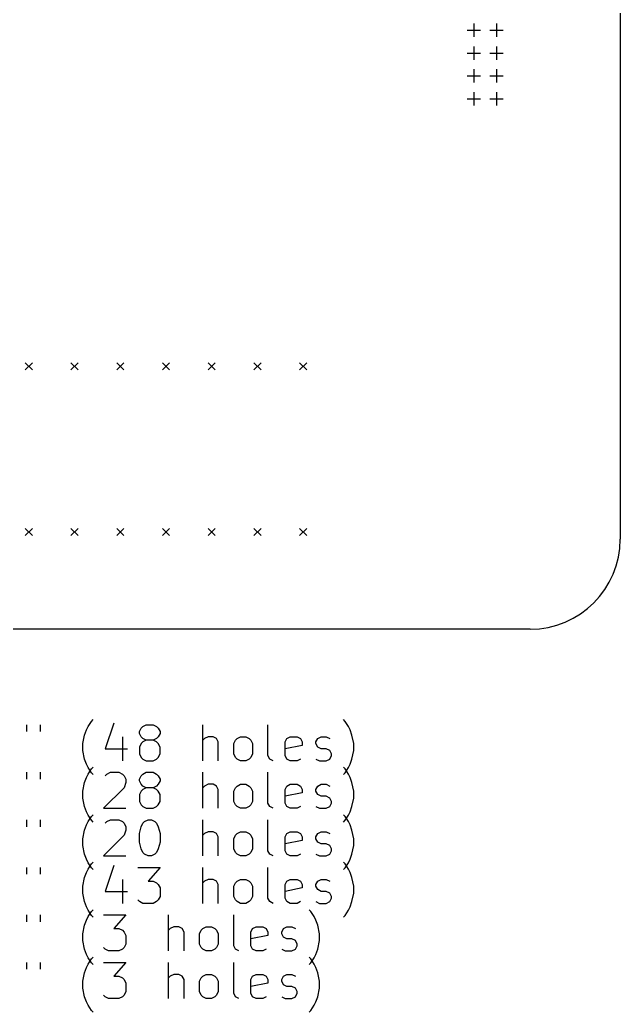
# Model space of a CAD drawing. Extents: x -2 to 65, y -21 to 90.
# Drawn here: x 31.6 to 65, y -21.3 to 33.8 of the extents above; entities that cross this region are included whole.
import ezdxf

# ---------------------------------------------------------------- set-up
doc = ezdxf.new("R2010")
doc.units = 0
doc.layers.add('BLACK', color=7, linetype='CONTINUOUS')

msp = doc.modelspace()

# ---------------------------------------------------------------- linework, layer by layer
at = {"layer": 'BLACK', "linetype": 'CONTINUOUS'}
for p, q in [((65, 85), (65, 5)), ((56.865, 33.64), (56.865, 32.9)), ((58.135, 33.64), (58.135, 32.9)), ((56.495, 33.27), (57.235, 33.27)), ((57.765, 33.27), (58.505, 33.27)), ((56.495, 32), (57.235, 32)), ((56.865, 32.37), (56.865, 31.63)), ((57.765, 32), (58.505, 32)), ((58.135, 32.37), (58.135, 31.63)), ((56.865, 31.1), (56.865, 30.36)), ((58.135, 31.1), (58.135, 30.36)), ((56.495, 30.73), (57.235, 30.73)), ((57.765, 30.73), (58.505, 30.73)), ((56.865, 29.83), (56.865, 29.09)), ((58.135, 29.83), (58.135, 29.09)), ((56.495, 29.46), (57.235, 29.46)), ((57.765, 29.46), (58.505, 29.46)), ((31.94, 14.8), (32.34, 14.4)), ((32.34, 14.8), (31.94, 14.4)), ((34.48, 14.8), (34.88, 14.4)), ((34.88, 14.8), (34.48, 14.4)), ((37.02, 14.8), (37.42, 14.4)), ((37.42, 14.8), (37.02, 14.4)), ((39.56, 14.8), (39.96, 14.4)), ((39.96, 14.8), (39.56, 14.4)), ((42.1, 14.8), (42.5, 14.4)), ((42.5, 14.8), (42.1, 14.4)), ((44.64, 14.8), (45.04, 14.4)), ((45.04, 14.8), (44.64, 14.4)), ((47.18, 14.8), (47.58, 14.4)), ((47.58, 14.8), (47.18, 14.4)), ((31.94, 5.6), (32.34, 5.2)), ((32.34, 5.6), (31.94, 5.2)), ((34.48, 5.6), (34.88, 5.2)), ((34.88, 5.6), (34.48, 5.2)), ((37.02, 5.6), (37.42, 5.2)), ((37.42, 5.6), (37.02, 5.2)), ((39.56, 5.6), (39.96, 5.2)), ((39.96, 5.6), (39.56, 5.2)), ((42.1, 5.6), (42.5, 5.2)), ((42.5, 5.6), (42.1, 5.2)), ((44.64, 5.6), (45.04, 5.2)), ((45.04, 5.6), (44.64, 5.2)), ((47.18, 5.6), (47.58, 5.2)), ((47.58, 5.6), (47.18, 5.2)), ((60, 0), (5, 0)), ((31.9998, -5.30976), (31.9998, -5.69071)), ((32.7617, -5.30976), (32.7617, -5.69071)), ((35.3331, -5.59548), (35.4283, -5.405)), ((35.4283, -5.405), (35.6188, -5.11928)), ((35.6188, -5.11928), (35.714, -5.02405)), ((36.8569, -5.21452), (36.3807, -6.64309)), ((38.2855, -5.69071), (38.3807, -5.50024)), ((38.3807, -5.50024), (38.476, -5.405)), ((38.476, -5.405), (38.6664, -5.30976)), ((38.6664, -5.30976), (39.0474, -5.30976)), ((39.0474, -5.30976), (39.2379, -5.405)), ((39.2379, -5.405), (39.3331, -5.50024)), ((39.3331, -5.50024), (39.4283, -5.69071)), ((41.8093, -7.30976), (41.8093, -5.30976)), ((45.4283, -7.02405), (45.4283, -5.30976)), ((49.714, -5.11928), (49.6188, -5.02405)), ((49.9045, -5.405), (49.714, -5.11928)), ((49.9998, -5.59548), (49.9045, -5.405)), ((35.1426, -6.35738), (35.2379, -5.88119)), ((35.2379, -5.88119), (35.3331, -5.59548)), ((37.3331, -5.97643), (37.3331, -7.30976)), ((38.2855, -5.78595), (38.2855, -5.69071)), ((38.3807, -5.97643), (38.2855, -5.78595)), ((38.476, -6.07167), (38.3807, -5.97643)), ((39.3331, -5.97643), (39.2379, -6.07167)), ((39.4283, -5.78595), (39.3331, -5.97643)), ((39.4283, -5.69071), (39.4283, -5.78595)), ((42.095, -5.97643), (41.9045, -6.07167)), ((42.3807, -5.97643), (42.095, -5.97643)), ((42.5712, -6.07167), (42.3807, -5.97643)), ((43.714, -6.07167), (43.9045, -5.97643)), ((43.9045, -5.97643), (44.1902, -5.97643)), ((44.1902, -5.97643), (44.3807, -6.07167)), ((46.476, -6.07167), (46.6664, -5.97643)), ((46.6664, -5.97643), (47.0474, -5.97643)), ((47.0474, -5.97643), (47.2379, -6.07167)), ((48.1902, -6.07167), (48.3807, -5.97643)), ((48.3807, -5.97643), (48.6664, -5.97643)), ((48.6664, -5.97643), (48.8569, -6.07167)), ((50.095, -5.88119), (49.9998, -5.59548)), ((50.1902, -6.35738), (50.095, -5.88119)), ((35.1426, -6.73833), (35.1426, -6.35738)), ((38.3807, -6.35738), (38.2855, -6.54786)), ((38.2855, -6.54786), (38.2855, -6.92881)), ((38.476, -6.26214), (38.3807, -6.35738)), ((38.6664, -6.1669), (38.476, -6.07167)), ((38.6664, -6.1669), (38.476, -6.26214)), ((39.0474, -6.1669), (38.6664, -6.1669)), ((39.2379, -6.07167), (39.0474, -6.1669)), ((39.2379, -6.26214), (39.0474, -6.1669)), ((39.3331, -6.35738), (39.2379, -6.26214)), ((39.4283, -6.54786), (39.3331, -6.35738)), ((39.4283, -6.92881), (39.4283, -6.54786)), ((41.9045, -6.07167), (41.8093, -6.1669)), ((42.6664, -6.26214), (42.5712, -6.07167)), ((42.6664, -7.30976), (42.6664, -6.26214)), ((43.5236, -6.35738), (43.6188, -6.1669)), ((43.5236, -6.92881), (43.5236, -6.35738)), ((43.6188, -6.1669), (43.714, -6.07167)), ((44.3807, -6.07167), (44.476, -6.1669)), ((44.476, -6.1669), (44.5712, -6.35738)), ((44.5712, -6.35738), (44.5712, -6.92881)), ((46.3807, -6.26214), (46.476, -6.07167)), ((46.3807, -7.02405), (46.3807, -6.26214)), ((47.3331, -6.45262), (46.3807, -6.64309)), ((47.2379, -6.07167), (47.3331, -6.26214)), ((47.3331, -6.26214), (47.3331, -6.45262)), ((48.095, -6.26214), (48.1902, -6.07167)), ((48.095, -6.35738), (48.095, -6.26214)), ((48.1902, -6.54786), (48.095, -6.35738)), ((48.3807, -6.64309), (48.1902, -6.54786)), ((50.1902, -6.73833), (50.1902, -6.35738)), ((35.2379, -7.21452), (35.1426, -6.73833)), ((36.3807, -6.64309), (37.6188, -6.64309)), ((38.2855, -6.92881), (38.3807, -7.11928)), ((38.3807, -7.11928), (38.476, -7.21452)), ((39.2379, -7.21452), (39.3331, -7.11928)), ((39.3331, -7.11928), (39.4283, -6.92881)), ((43.6188, -7.11928), (43.5236, -6.92881)), ((43.714, -7.21452), (43.6188, -7.11928)), ((44.476, -7.11928), (44.3807, -7.21452)), ((44.5712, -6.92881), (44.476, -7.11928)), ((45.5236, -7.21452), (45.4283, -7.02405)), ((46.476, -7.21452), (46.3807, -7.02405)), ((48.6664, -6.64309), (48.3807, -6.64309)), ((48.8569, -6.73833), (48.6664, -6.64309)), ((48.9521, -6.92881), (48.8569, -6.73833)), ((48.8569, -7.21452), (48.9521, -7.02405)), ((48.9521, -7.02405), (48.9521, -6.92881)), ((50.095, -7.21452), (50.1902, -6.73833)), ((35.3331, -7.50024), (35.2379, -7.21452)), ((35.4283, -7.69071), (35.3331, -7.50024)), ((35.6188, -7.97643), (35.4283, -7.69071)), ((35.6188, -7.75928), (35.714, -7.66405)), ((38.476, -7.21452), (38.6664, -7.30976)), ((38.6664, -7.30976), (39.0474, -7.30976)), ((39.0474, -7.30976), (39.2379, -7.21452)), ((43.9045, -7.30976), (43.714, -7.21452)), ((44.1902, -7.30976), (43.9045, -7.30976)), ((44.3807, -7.21452), (44.1902, -7.30976)), ((45.714, -7.30976), (45.5236, -7.21452)), ((46.6664, -7.30976), (46.476, -7.21452)), ((47.0474, -7.30976), (46.6664, -7.30976)), ((47.2379, -7.21452), (47.0474, -7.30976)), ((48.095, -7.21452), (48.2855, -7.30976)), ((48.2855, -7.30976), (48.6664, -7.30976)), ((48.6664, -7.30976), (48.8569, -7.21452)), ((49.714, -7.75928), (49.6188, -7.66405)), ((49.714, -7.97643), (49.9045, -7.69071)), ((49.9045, -7.69071), (49.9998, -7.50024)), ((49.9998, -7.50024), (50.095, -7.21452)), ((31.9998, -7.94976), (31.9998, -8.33071)), ((32.7617, -7.94976), (32.7617, -8.33071)), ((35.2379, -8.52119), (35.3331, -8.23548)), ((35.3331, -8.23548), (35.4283, -8.045)), ((35.4283, -8.045), (35.6188, -7.75928)), ((35.714, -8.07167), (35.6188, -7.97643)), ((36.3807, -8.14024), (36.476, -8.045)), ((36.476, -8.045), (36.6664, -7.94976)), ((36.6664, -7.94976), (37.1426, -7.94976)), ((37.1426, -7.94976), (37.3331, -8.045)), ((37.3331, -8.045), (37.4283, -8.14024)), ((37.4283, -8.14024), (37.5236, -8.33071)), ((38.2855, -8.33071), (38.3807, -8.14024)), ((38.3807, -8.14024), (38.476, -8.045)), ((38.476, -8.045), (38.6664, -7.94976)), ((38.6664, -7.94976), (39.0474, -7.94976)), ((39.0474, -7.94976), (39.2379, -8.045)), ((39.2379, -8.045), (39.3331, -8.14024)), ((39.3331, -8.14024), (39.4283, -8.33071)), ((41.8093, -9.94976), (41.8093, -7.94976)), ((45.4283, -9.66405), (45.4283, -7.94976)), ((49.6188, -8.07167), (49.714, -7.97643)), ((49.9045, -8.045), (49.714, -7.75928)), ((49.9998, -8.23548), (49.9045, -8.045)), ((50.095, -8.52119), (49.9998, -8.23548)), ((35.1426, -8.99738), (35.2379, -8.52119)), ((37.4283, -8.8069), (36.2855, -9.94976)), ((37.5236, -8.52119), (37.4283, -8.8069)), ((37.5236, -8.33071), (37.5236, -8.52119)), ((38.2855, -8.42595), (38.2855, -8.33071)), ((38.3807, -8.61643), (38.2855, -8.42595)), ((38.476, -8.71167), (38.3807, -8.61643)), ((38.6664, -8.8069), (38.476, -8.71167)), ((38.6664, -8.8069), (38.476, -8.90214)), ((39.0474, -8.8069), (38.6664, -8.8069)), ((39.2379, -8.71167), (39.0474, -8.8069)), ((39.2379, -8.90214), (39.0474, -8.8069)), ((39.3331, -8.61643), (39.2379, -8.71167)), ((39.4283, -8.42595), (39.3331, -8.61643)), ((39.4283, -8.33071), (39.4283, -8.42595)), ((41.9045, -8.71167), (41.8093, -8.8069)), ((42.095, -8.61643), (41.9045, -8.71167)), ((42.3807, -8.61643), (42.095, -8.61643)), ((42.5712, -8.71167), (42.3807, -8.61643)), ((42.6664, -8.90214), (42.5712, -8.71167)), ((43.5236, -8.99738), (43.6188, -8.8069)), ((43.6188, -8.8069), (43.714, -8.71167)), ((43.714, -8.71167), (43.9045, -8.61643)), ((43.9045, -8.61643), (44.1902, -8.61643)), ((44.1902, -8.61643), (44.3807, -8.71167)), ((44.3807, -8.71167), (44.476, -8.8069)), ((44.476, -8.8069), (44.5712, -8.99738)), ((46.3807, -8.90214), (46.476, -8.71167)), ((46.476, -8.71167), (46.6664, -8.61643)), ((46.6664, -8.61643), (47.0474, -8.61643)), ((47.0474, -8.61643), (47.2379, -8.71167)), ((47.2379, -8.71167), (47.3331, -8.90214)), ((48.095, -8.90214), (48.1902, -8.71167)), ((48.1902, -8.71167), (48.3807, -8.61643)), ((48.3807, -8.61643), (48.6664, -8.61643)), ((48.6664, -8.61643), (48.8569, -8.71167)), ((50.1902, -8.99738), (50.095, -8.52119)), ((35.1426, -9.37833), (35.1426, -8.99738)), ((38.3807, -8.99738), (38.2855, -9.18786)), ((38.2855, -9.18786), (38.2855, -9.56881)), ((38.476, -8.90214), (38.3807, -8.99738)), ((39.3331, -8.99738), (39.2379, -8.90214)), ((39.4283, -9.18786), (39.3331, -8.99738)), ((39.4283, -9.56881), (39.4283, -9.18786)), ((42.6664, -9.94976), (42.6664, -8.90214)), ((43.5236, -9.56881), (43.5236, -8.99738)), ((44.5712, -8.99738), (44.5712, -9.56881)), ((46.3807, -9.66405), (46.3807, -8.90214)), ((47.3331, -9.09262), (46.3807, -9.28309)), ((47.3331, -8.90214), (47.3331, -9.09262)), ((48.095, -8.99738), (48.095, -8.90214)), ((48.1902, -9.18786), (48.095, -8.99738)), ((48.3807, -9.28309), (48.1902, -9.18786)), ((48.6664, -9.28309), (48.3807, -9.28309)), ((48.8569, -9.37833), (48.6664, -9.28309)), ((50.1902, -9.37833), (50.1902, -8.99738)), ((35.2379, -9.85452), (35.1426, -9.37833)), ((35.3331, -10.1402), (35.2379, -9.85452)), ((38.2855, -9.56881), (38.3807, -9.75929)), ((38.3807, -9.75929), (38.476, -9.85452)), ((38.476, -9.85452), (38.6664, -9.94976)), ((39.0474, -9.94976), (39.2379, -9.85452)), ((39.2379, -9.85452), (39.3331, -9.75929)), ((39.3331, -9.75929), (39.4283, -9.56881)), ((43.6188, -9.75929), (43.5236, -9.56881)), ((43.714, -9.85452), (43.6188, -9.75929)), ((43.9045, -9.94976), (43.714, -9.85452)), ((44.3807, -9.85452), (44.1902, -9.94976)), ((44.476, -9.75929), (44.3807, -9.85452)), ((44.5712, -9.56881), (44.476, -9.75929)), ((45.5236, -9.85452), (45.4283, -9.66405)), ((45.714, -9.94976), (45.5236, -9.85452)), ((46.476, -9.85452), (46.3807, -9.66405)), ((46.6664, -9.94976), (46.476, -9.85452)), ((47.2379, -9.85452), (47.0474, -9.94976)), ((48.095, -9.85452), (48.2855, -9.94976)), ((48.6664, -9.94976), (48.8569, -9.85452)), ((48.9521, -9.56881), (48.8569, -9.37833)), ((48.8569, -9.85452), (48.9521, -9.66405)), ((48.9521, -9.66405), (48.9521, -9.56881)), ((49.9998, -10.1402), (50.095, -9.85452)), ((50.095, -9.85452), (50.1902, -9.37833)), ((35.4283, -10.3307), (35.3331, -10.1402)), ((35.6188, -10.6164), (35.4283, -10.3307)), ((35.4283, -10.685), (35.6188, -10.3993)), ((35.6188, -10.3993), (35.714, -10.304)), ((36.2855, -9.94976), (37.5236, -9.94976)), ((38.6664, -9.94976), (39.0474, -9.94976)), ((44.1902, -9.94976), (43.9045, -9.94976)), ((47.0474, -9.94976), (46.6664, -9.94976)), ((48.2855, -9.94976), (48.6664, -9.94976)), ((49.714, -10.3993), (49.6188, -10.304)), ((49.714, -10.6164), (49.9045, -10.3307)), ((49.9045, -10.685), (49.714, -10.3993)), ((49.9045, -10.3307), (49.9998, -10.1402)), ((31.9998, -10.5898), (31.9998, -10.9707)), ((32.7617, -10.5898), (32.7617, -10.9707)), ((35.2379, -11.1612), (35.3331, -10.8755)), ((35.3331, -10.8755), (35.4283, -10.685)), ((35.714, -10.7117), (35.6188, -10.6164)), ((36.3807, -10.7802), (36.476, -10.685)), ((36.476, -10.685), (36.6664, -10.5898)), ((36.6664, -10.5898), (37.1426, -10.5898)), ((37.1426, -10.5898), (37.3331, -10.685)), ((37.3331, -10.685), (37.4283, -10.7802)), ((37.4283, -10.7802), (37.5236, -10.9707)), ((37.5236, -10.9707), (37.5236, -11.1612)), ((38.2855, -11.3517), (38.3807, -10.9707)), ((38.3807, -10.9707), (38.476, -10.7802)), ((38.476, -10.7802), (38.5712, -10.685)), ((38.5712, -10.685), (38.7617, -10.5898)), ((38.7617, -10.5898), (38.9521, -10.5898)), ((38.9521, -10.5898), (39.1426, -10.685)), ((39.1426, -10.685), (39.2379, -10.7802)), ((39.2379, -10.7802), (39.3331, -10.9707)), ((39.3331, -10.9707), (39.4283, -11.3517)), ((41.8093, -12.5898), (41.8093, -10.5898)), ((45.4283, -12.304), (45.4283, -10.5898)), ((49.6188, -10.7117), (49.714, -10.6164)), ((49.9998, -10.8755), (49.9045, -10.685)), ((50.095, -11.1612), (49.9998, -10.8755)), ((35.1426, -11.6374), (35.2379, -11.1612)), ((37.4283, -11.4469), (36.2855, -12.5898)), ((37.5236, -11.1612), (37.4283, -11.4469)), ((38.2855, -11.8279), (38.2855, -11.3517)), ((39.4283, -11.3517), (39.4283, -11.8279)), ((41.9045, -11.3517), (41.8093, -11.4469)), ((42.095, -11.2564), (41.9045, -11.3517)), ((42.3807, -11.2564), (42.095, -11.2564)), ((42.5712, -11.3517), (42.3807, -11.2564)), ((42.6664, -11.5421), (42.5712, -11.3517)), ((42.6664, -12.5898), (42.6664, -11.5421)), ((43.5236, -11.6374), (43.6188, -11.4469)), ((43.6188, -11.4469), (43.714, -11.3517)), ((43.714, -11.3517), (43.9045, -11.2564)), ((43.9045, -11.2564), (44.1902, -11.2564)), ((44.1902, -11.2564), (44.3807, -11.3517)), ((44.3807, -11.3517), (44.476, -11.4469)), ((44.476, -11.4469), (44.5712, -11.6374)), ((46.3807, -11.5421), (46.476, -11.3517)), ((46.3807, -12.304), (46.3807, -11.5421)), ((46.476, -11.3517), (46.6664, -11.2564)), ((46.6664, -11.2564), (47.0474, -11.2564)), ((47.0474, -11.2564), (47.2379, -11.3517)), ((47.2379, -11.3517), (47.3331, -11.5421)), ((47.3331, -11.5421), (47.3331, -11.7326)), ((48.095, -11.5421), (48.1902, -11.3517)), ((48.095, -11.6374), (48.095, -11.5421)), ((48.1902, -11.3517), (48.3807, -11.2564)), ((48.3807, -11.2564), (48.6664, -11.2564)), ((48.6664, -11.2564), (48.8569, -11.3517)), ((50.1902, -11.6374), (50.095, -11.1612)), ((35.1426, -12.0183), (35.1426, -11.6374)), ((35.2379, -12.4945), (35.1426, -12.0183)), ((38.3807, -12.2088), (38.2855, -11.8279)), ((39.4283, -11.8279), (39.3331, -12.2088)), ((43.5236, -12.2088), (43.5236, -11.6374)), ((44.5712, -11.6374), (44.5712, -12.2088)), ((47.3331, -11.7326), (46.3807, -11.9231)), ((48.1902, -11.8279), (48.095, -11.6374)), ((48.3807, -11.9231), (48.1902, -11.8279)), ((48.6664, -11.9231), (48.3807, -11.9231)), ((48.8569, -12.0183), (48.6664, -11.9231)), ((48.9521, -12.2088), (48.8569, -12.0183)), ((50.095, -12.4945), (50.1902, -12.0183)), ((50.1902, -12.0183), (50.1902, -11.6374)), ((35.3331, -12.7802), (35.2379, -12.4945)), ((36.2855, -12.5898), (37.5236, -12.5898)), ((38.476, -12.3993), (38.3807, -12.2088)), ((38.5712, -12.4945), (38.476, -12.3993)), ((38.7617, -12.5898), (38.5712, -12.4945)), ((38.9521, -12.5898), (38.7617, -12.5898)), ((39.1426, -12.4945), (38.9521, -12.5898)), ((39.2379, -12.3993), (39.1426, -12.4945)), ((39.3331, -12.2088), (39.2379, -12.3993)), ((43.6188, -12.3993), (43.5236, -12.2088)), ((43.714, -12.4945), (43.6188, -12.3993)), ((43.9045, -12.5898), (43.714, -12.4945)), ((44.1902, -12.5898), (43.9045, -12.5898)), ((44.3807, -12.4945), (44.1902, -12.5898)), ((44.476, -12.3993), (44.3807, -12.4945)), ((44.5712, -12.2088), (44.476, -12.3993)), ((45.5236, -12.4945), (45.4283, -12.304)), ((45.714, -12.5898), (45.5236, -12.4945)), ((46.476, -12.4945), (46.3807, -12.304)), ((46.6664, -12.5898), (46.476, -12.4945)), ((47.0474, -12.5898), (46.6664, -12.5898)), ((47.2379, -12.4945), (47.0474, -12.5898)), ((48.095, -12.4945), (48.2855, -12.5898)), ((48.2855, -12.5898), (48.6664, -12.5898)), ((48.6664, -12.5898), (48.8569, -12.4945)), ((48.8569, -12.4945), (48.9521, -12.304)), ((48.9521, -12.304), (48.9521, -12.2088)), ((49.9998, -12.7802), (50.095, -12.4945)), ((35.4283, -12.9707), (35.3331, -12.7802)), ((35.6188, -13.2564), (35.4283, -12.9707)), ((35.4283, -13.325), (35.6188, -13.0393)), ((35.6188, -13.0393), (35.714, -12.944)), ((36.8569, -13.1345), (36.3807, -14.5631)), ((49.714, -13.0393), (49.6188, -12.944)), ((49.714, -13.2564), (49.9045, -12.9707)), ((49.9045, -13.325), (49.714, -13.0393)), ((49.9045, -12.9707), (49.9998, -12.7802)), ((31.9998, -13.2298), (31.9998, -13.6107)), ((32.7617, -13.2298), (32.7617, -13.6107)), ((35.2379, -13.8012), (35.3331, -13.5155)), ((35.3331, -13.5155), (35.4283, -13.325)), ((35.714, -13.3517), (35.6188, -13.2564)), ((38.1902, -13.2298), (39.4283, -13.2298)), ((39.4283, -13.2298), (38.7617, -13.9917)), ((41.8093, -15.2298), (41.8093, -13.2298)), ((45.4283, -14.944), (45.4283, -13.2298)), ((49.6188, -13.3517), (49.714, -13.2564)), ((49.9998, -13.5155), (49.9045, -13.325)), ((50.095, -13.8012), (49.9998, -13.5155)), ((35.1426, -14.2774), (35.2379, -13.8012)), ((35.1426, -14.6583), (35.1426, -14.2774)), ((37.3331, -13.8964), (37.3331, -15.2298)), ((38.7617, -13.9917), (39.0474, -13.9917)), ((39.0474, -13.9917), (39.2379, -14.0869)), ((39.2379, -14.0869), (39.3331, -14.1821)), ((39.3331, -14.1821), (39.4283, -14.3726)), ((41.9045, -13.9917), (41.8093, -14.0869)), ((42.095, -13.8964), (41.9045, -13.9917)), ((42.3807, -13.8964), (42.095, -13.8964)), ((42.5712, -13.9917), (42.3807, -13.8964)), ((42.6664, -14.1821), (42.5712, -13.9917)), ((42.6664, -15.2298), (42.6664, -14.1821)), ((43.5236, -14.2774), (43.6188, -14.0869)), ((43.5236, -14.8488), (43.5236, -14.2774)), ((43.6188, -14.0869), (43.714, -13.9917)), ((43.714, -13.9917), (43.9045, -13.8964)), ((43.9045, -13.8964), (44.1902, -13.8964)), ((44.1902, -13.8964), (44.3807, -13.9917)), ((44.3807, -13.9917), (44.476, -14.0869)), ((44.476, -14.0869), (44.5712, -14.2774)), ((44.5712, -14.2774), (44.5712, -14.8488)), ((46.3807, -14.1821), (46.476, -13.9917)), ((46.3807, -14.944), (46.3807, -14.1821)), ((46.476, -13.9917), (46.6664, -13.8964)), ((46.6664, -13.8964), (47.0474, -13.8964)), ((47.0474, -13.8964), (47.2379, -13.9917)), ((47.2379, -13.9917), (47.3331, -14.1821)), ((47.3331, -14.1821), (47.3331, -14.3726)), ((48.095, -14.1821), (48.1902, -13.9917)), ((48.095, -14.2774), (48.095, -14.1821)), ((48.1902, -14.4679), (48.095, -14.2774)), ((48.1902, -13.9917), (48.3807, -13.8964)), ((48.3807, -13.8964), (48.6664, -13.8964)), ((48.6664, -13.8964), (48.8569, -13.9917)), ((50.1902, -14.2774), (50.095, -13.8012)), ((50.1902, -14.6583), (50.1902, -14.2774)), ((35.2379, -15.1345), (35.1426, -14.6583)), ((36.3807, -14.5631), (37.6188, -14.5631)), ((39.4283, -14.8488), (39.3331, -15.0393)), ((39.4283, -14.3726), (39.4283, -14.8488)), ((43.6188, -15.0393), (43.5236, -14.8488)), ((44.5712, -14.8488), (44.476, -15.0393)), ((47.3331, -14.3726), (46.3807, -14.5631)), ((48.3807, -14.5631), (48.1902, -14.4679)), ((48.6664, -14.5631), (48.3807, -14.5631)), ((48.8569, -14.6583), (48.6664, -14.5631)), ((48.9521, -14.8488), (48.8569, -14.6583)), ((48.9521, -14.944), (48.9521, -14.8488)), ((50.095, -15.1345), (50.1902, -14.6583)), ((35.3331, -15.4202), (35.2379, -15.1345)), ((35.4283, -15.6107), (35.3331, -15.4202)), ((38.2855, -15.1345), (38.1902, -15.0393)), ((38.476, -15.2298), (38.2855, -15.1345)), ((39.0474, -15.2298), (38.476, -15.2298)), ((39.2379, -15.1345), (39.0474, -15.2298)), ((39.3331, -15.0393), (39.2379, -15.1345)), ((43.714, -15.1345), (43.6188, -15.0393)), ((43.9045, -15.2298), (43.714, -15.1345)), ((44.1902, -15.2298), (43.9045, -15.2298)), ((44.3807, -15.1345), (44.1902, -15.2298)), ((44.476, -15.0393), (44.3807, -15.1345)), ((45.5236, -15.1345), (45.4283, -14.944)), ((45.714, -15.2298), (45.5236, -15.1345)), ((46.476, -15.1345), (46.3807, -14.944)), ((46.6664, -15.2298), (46.476, -15.1345)), ((47.0474, -15.2298), (46.6664, -15.2298)), ((47.2379, -15.1345), (47.0474, -15.2298)), ((48.095, -15.1345), (48.2855, -15.2298)), ((48.2855, -15.2298), (48.6664, -15.2298)), ((48.6664, -15.2298), (48.8569, -15.1345)), ((48.8569, -15.1345), (48.9521, -14.944)), ((49.9045, -15.6107), (49.9998, -15.4202)), ((49.9998, -15.4202), (50.095, -15.1345)), ((31.9998, -15.8698), (31.9998, -16.2507)), ((32.7617, -15.8698), (32.7617, -16.2507)), ((35.3331, -16.1555), (35.4283, -15.965)), ((35.6188, -15.8964), (35.4283, -15.6107)), ((35.4283, -15.965), (35.6188, -15.6793)), ((35.6188, -15.6793), (35.714, -15.584)), ((35.714, -15.9917), (35.6188, -15.8964)), ((36.2855, -15.8698), (37.5236, -15.8698)), ((37.5236, -15.8698), (36.8569, -16.6317)), ((39.9045, -17.8698), (39.9045, -15.8698)), ((43.5236, -17.584), (43.5236, -15.8698)), ((47.8093, -15.6793), (47.714, -15.584)), ((47.9998, -15.965), (47.8093, -15.6793)), ((48.095, -16.1555), (47.9998, -15.965)), ((49.6188, -15.9917), (49.714, -15.8964)), ((49.714, -15.8964), (49.9045, -15.6107)), ((35.1426, -16.9174), (35.2379, -16.4412)), ((35.2379, -16.4412), (35.3331, -16.1555)), ((48.1902, -16.4412), (48.095, -16.1555)), ((48.2855, -16.9174), (48.1902, -16.4412)), ((35.1426, -17.2983), (35.1426, -16.9174)), ((36.8569, -16.6317), (37.1426, -16.6317)), ((37.1426, -16.6317), (37.3331, -16.7269)), ((37.3331, -16.7269), (37.4283, -16.8221)), ((37.4283, -16.8221), (37.5236, -17.0126)), ((37.5236, -17.0126), (37.5236, -17.4888)), ((39.9998, -16.6317), (39.9045, -16.7269)), ((40.1902, -16.5364), (39.9998, -16.6317)), ((40.476, -16.5364), (40.1902, -16.5364)), ((40.6664, -16.6317), (40.476, -16.5364)), ((40.7617, -16.8221), (40.6664, -16.6317)), ((40.7617, -17.8698), (40.7617, -16.8221)), ((41.6188, -16.9174), (41.714, -16.7269)), ((41.6188, -17.4888), (41.6188, -16.9174)), ((41.714, -16.7269), (41.8093, -16.6317)), ((41.8093, -16.6317), (41.9998, -16.5364)), ((41.9998, -16.5364), (42.2855, -16.5364)), ((42.2855, -16.5364), (42.476, -16.6317)), ((42.476, -16.6317), (42.5712, -16.7269)), ((42.5712, -16.7269), (42.6664, -16.9174)), ((42.6664, -16.9174), (42.6664, -17.4888)), ((44.476, -16.8221), (44.5712, -16.6317)), ((44.476, -17.584), (44.476, -16.8221)), ((45.4283, -17.0126), (44.476, -17.2031)), ((44.5712, -16.6317), (44.7617, -16.5364)), ((44.7617, -16.5364), (45.1426, -16.5364)), ((45.1426, -16.5364), (45.3331, -16.6317)), ((45.3331, -16.6317), (45.4283, -16.8221)), ((45.4283, -16.8221), (45.4283, -17.0126)), ((46.1902, -16.8221), (46.2855, -16.6317)), ((46.1902, -16.9174), (46.1902, -16.8221)), ((46.2855, -17.1079), (46.1902, -16.9174)), ((46.2855, -16.6317), (46.476, -16.5364)), ((46.476, -16.5364), (46.7617, -16.5364)), ((46.7617, -16.5364), (46.9521, -16.6317)), ((48.2855, -17.2983), (48.2855, -16.9174)), ((35.2379, -17.7745), (35.1426, -17.2983)), ((37.5236, -17.4888), (37.4283, -17.6793)), ((41.714, -17.6793), (41.6188, -17.4888)), ((42.6664, -17.4888), (42.5712, -17.6793)), ((43.6188, -17.7745), (43.5236, -17.584)), ((44.5712, -17.7745), (44.476, -17.584)), ((46.476, -17.2031), (46.2855, -17.1079)), ((46.7617, -17.2031), (46.476, -17.2031)), ((46.9521, -17.2983), (46.7617, -17.2031)), ((47.0474, -17.4888), (46.9521, -17.2983)), ((46.9521, -17.7745), (47.0474, -17.584)), ((47.0474, -17.584), (47.0474, -17.4888)), ((48.1902, -17.7745), (48.2855, -17.2983)), ((35.3331, -18.0602), (35.2379, -17.7745)), ((35.4283, -18.2507), (35.3331, -18.0602)), ((36.3807, -17.7745), (36.2855, -17.6793)), ((36.5712, -17.8698), (36.3807, -17.7745)), ((37.1426, -17.8698), (36.5712, -17.8698)), ((37.3331, -17.7745), (37.1426, -17.8698)), ((37.4283, -17.6793), (37.3331, -17.7745)), ((41.8093, -17.7745), (41.714, -17.6793)), ((41.9998, -17.8698), (41.8093, -17.7745)), ((42.2855, -17.8698), (41.9998, -17.8698)), ((42.476, -17.7745), (42.2855, -17.8698)), ((42.5712, -17.6793), (42.476, -17.7745)), ((43.8093, -17.8698), (43.6188, -17.7745)), ((44.7617, -17.8698), (44.5712, -17.7745)), ((45.1426, -17.8698), (44.7617, -17.8698)), ((45.3331, -17.7745), (45.1426, -17.8698)), ((46.1902, -17.7745), (46.3807, -17.8698)), ((46.3807, -17.8698), (46.7617, -17.8698)), ((46.7617, -17.8698), (46.9521, -17.7745)), ((47.9998, -18.2507), (48.095, -18.0602)), ((48.095, -18.0602), (48.1902, -17.7745)), ((31.9998, -18.5098), (31.9998, -18.8907)), ((32.7617, -18.5098), (32.7617, -18.8907)), ((35.3331, -18.7955), (35.4283, -18.605)), ((35.6188, -18.5364), (35.4283, -18.2507)), ((35.4283, -18.605), (35.6188, -18.3193)), ((35.6188, -18.3193), (35.714, -18.224)), ((35.714, -18.6317), (35.6188, -18.5364)), ((36.2855, -18.5098), (37.5236, -18.5098)), ((37.5236, -18.5098), (36.8569, -19.2717)), ((39.9045, -20.5098), (39.9045, -18.5098)), ((43.5236, -20.224), (43.5236, -18.5098)), ((47.8093, -18.3193), (47.714, -18.224)), ((47.714, -18.6317), (47.8093, -18.5364)), ((47.8093, -18.5364), (47.9998, -18.2507)), ((47.9998, -18.605), (47.8093, -18.3193)), ((48.095, -18.7955), (47.9998, -18.605)), ((35.1426, -19.5574), (35.2379, -19.0812)), ((35.2379, -19.0812), (35.3331, -18.7955)), ((36.8569, -19.2717), (37.1426, -19.2717)), ((37.1426, -19.2717), (37.3331, -19.3669)), ((39.9998, -19.2717), (39.9045, -19.3669)), ((40.1902, -19.1764), (39.9998, -19.2717)), ((40.476, -19.1764), (40.1902, -19.1764)), ((40.6664, -19.2717), (40.476, -19.1764)), ((40.7617, -19.4621), (40.6664, -19.2717)), ((41.714, -19.3669), (41.8093, -19.2717)), ((41.8093, -19.2717), (41.9998, -19.1764)), ((41.9998, -19.1764), (42.2855, -19.1764)), ((42.2855, -19.1764), (42.476, -19.2717)), ((42.476, -19.2717), (42.5712, -19.3669)), ((44.476, -19.4621), (44.5712, -19.2717)), ((44.5712, -19.2717), (44.7617, -19.1764)), ((44.7617, -19.1764), (45.1426, -19.1764)), ((45.1426, -19.1764), (45.3331, -19.2717)), ((45.3331, -19.2717), (45.4283, -19.4621)), ((46.1902, -19.4621), (46.2855, -19.2717)), ((46.2855, -19.2717), (46.476, -19.1764)), ((46.476, -19.1764), (46.7617, -19.1764)), ((46.7617, -19.1764), (46.9521, -19.2717)), ((48.1902, -19.0812), (48.095, -18.7955)), ((48.2855, -19.5574), (48.1902, -19.0812)), ((35.1426, -19.9383), (35.1426, -19.5574)), ((37.3331, -19.3669), (37.4283, -19.4621)), ((37.4283, -19.4621), (37.5236, -19.6526)), ((37.5236, -19.6526), (37.5236, -20.1288)), ((40.7617, -20.5098), (40.7617, -19.4621)), ((41.6188, -19.5574), (41.714, -19.3669)), ((41.6188, -20.1288), (41.6188, -19.5574)), ((42.5712, -19.3669), (42.6664, -19.5574)), ((42.6664, -19.5574), (42.6664, -20.1288)), ((44.476, -20.224), (44.476, -19.4621)), ((45.4283, -19.6526), (44.476, -19.8431)), ((45.4283, -19.4621), (45.4283, -19.6526)), ((46.1902, -19.5574), (46.1902, -19.4621)), ((46.2855, -19.7479), (46.1902, -19.5574)), ((46.476, -19.8431), (46.2855, -19.7479)), ((48.2855, -19.9383), (48.2855, -19.5574)), ((35.2379, -20.4145), (35.1426, -19.9383)), ((36.3807, -20.4145), (36.2855, -20.3193)), ((37.4283, -20.3193), (37.3331, -20.4145)), ((37.5236, -20.1288), (37.4283, -20.3193)), ((41.714, -20.3193), (41.6188, -20.1288)), ((41.8093, -20.4145), (41.714, -20.3193)), ((42.5712, -20.3193), (42.476, -20.4145)), ((42.6664, -20.1288), (42.5712, -20.3193)), ((43.6188, -20.4145), (43.5236, -20.224)), ((44.5712, -20.4145), (44.476, -20.224)), ((46.7617, -19.8431), (46.476, -19.8431)), ((46.9521, -19.9383), (46.7617, -19.8431)), ((47.0474, -20.1288), (46.9521, -19.9383)), ((46.9521, -20.4145), (47.0474, -20.224)), ((47.0474, -20.224), (47.0474, -20.1288)), ((48.1902, -20.4145), (48.2855, -19.9383)), ((35.3331, -20.7002), (35.2379, -20.4145)), ((35.4283, -20.8907), (35.3331, -20.7002)), ((35.6188, -21.1764), (35.4283, -20.8907)), ((36.5712, -20.5098), (36.3807, -20.4145)), ((37.1426, -20.5098), (36.5712, -20.5098)), ((37.3331, -20.4145), (37.1426, -20.5098)), ((41.9998, -20.5098), (41.8093, -20.4145)), ((42.2855, -20.5098), (41.9998, -20.5098)), ((42.476, -20.4145), (42.2855, -20.5098)), ((43.8093, -20.5098), (43.6188, -20.4145)), ((44.7617, -20.5098), (44.5712, -20.4145)), ((45.1426, -20.5098), (44.7617, -20.5098)), ((45.3331, -20.4145), (45.1426, -20.5098)), ((46.1902, -20.4145), (46.3807, -20.5098)), ((46.3807, -20.5098), (46.7617, -20.5098)), ((46.7617, -20.5098), (46.9521, -20.4145)), ((47.8093, -21.1764), (47.9998, -20.8907)), ((47.9998, -20.8907), (48.095, -20.7002)), ((48.095, -20.7002), (48.1902, -20.4145)), ((35.714, -21.2717), (35.6188, -21.1764)), ((47.714, -21.2717), (47.8093, -21.1764))]:
    msp.add_line(p, q, dxfattribs=at)
at = {"layer": 'BLACK'}
msp.add_arc((60, 5), 5, -90, 0, dxfattribs=at)

doc.saveas('drawing.dxf')
